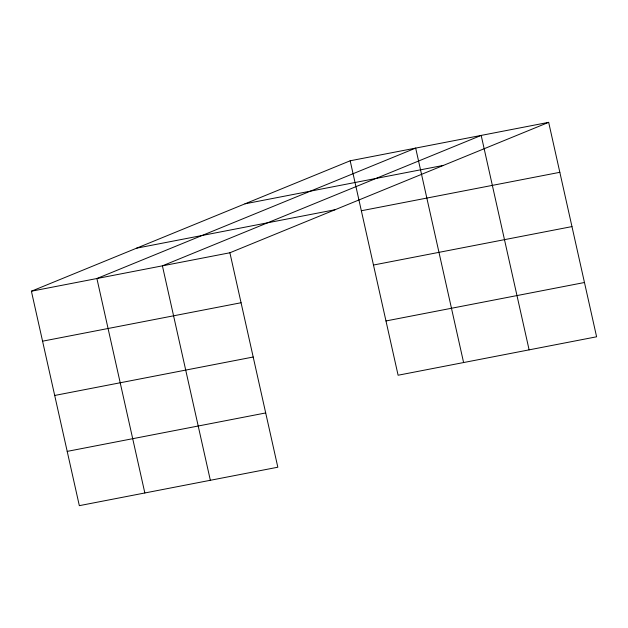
<?xml version="1.0" encoding="UTF-8"?>
<svg xmlns="http://www.w3.org/2000/svg" width="628" height="628" viewBox="0 0 628 628"><rect width="100%" height="100%" fill="white"/><g stroke="black" fill="none" stroke-linecap="round" stroke-linejoin="round"><path stroke-width="0.94" d="M548.668 122.342L229.895 252.77L277.827 467.216L79.332 505.658L31.4 291.211L350.173 160.784L548.668 122.342L596.6 336.789L398.105 375.23L350.173 160.784M244.975 203.825L443.47 165.384M136.598 248.17L335.085 209.728M361.343 210.757L559.838 172.308M31.4 291.211L229.895 252.77M373.472 265.032L571.967 226.59M42.571 341.185L241.066 302.743M385.977 320.955L584.464 282.506M54.699 395.459L253.194 357.018M67.204 451.383L265.699 412.941M529.114 349.859L481.181 135.412L162.409 265.84L210.341 480.287M463.605 362.544L415.673 148.098L96.9 278.526L144.84 492.972"/></g></svg>
